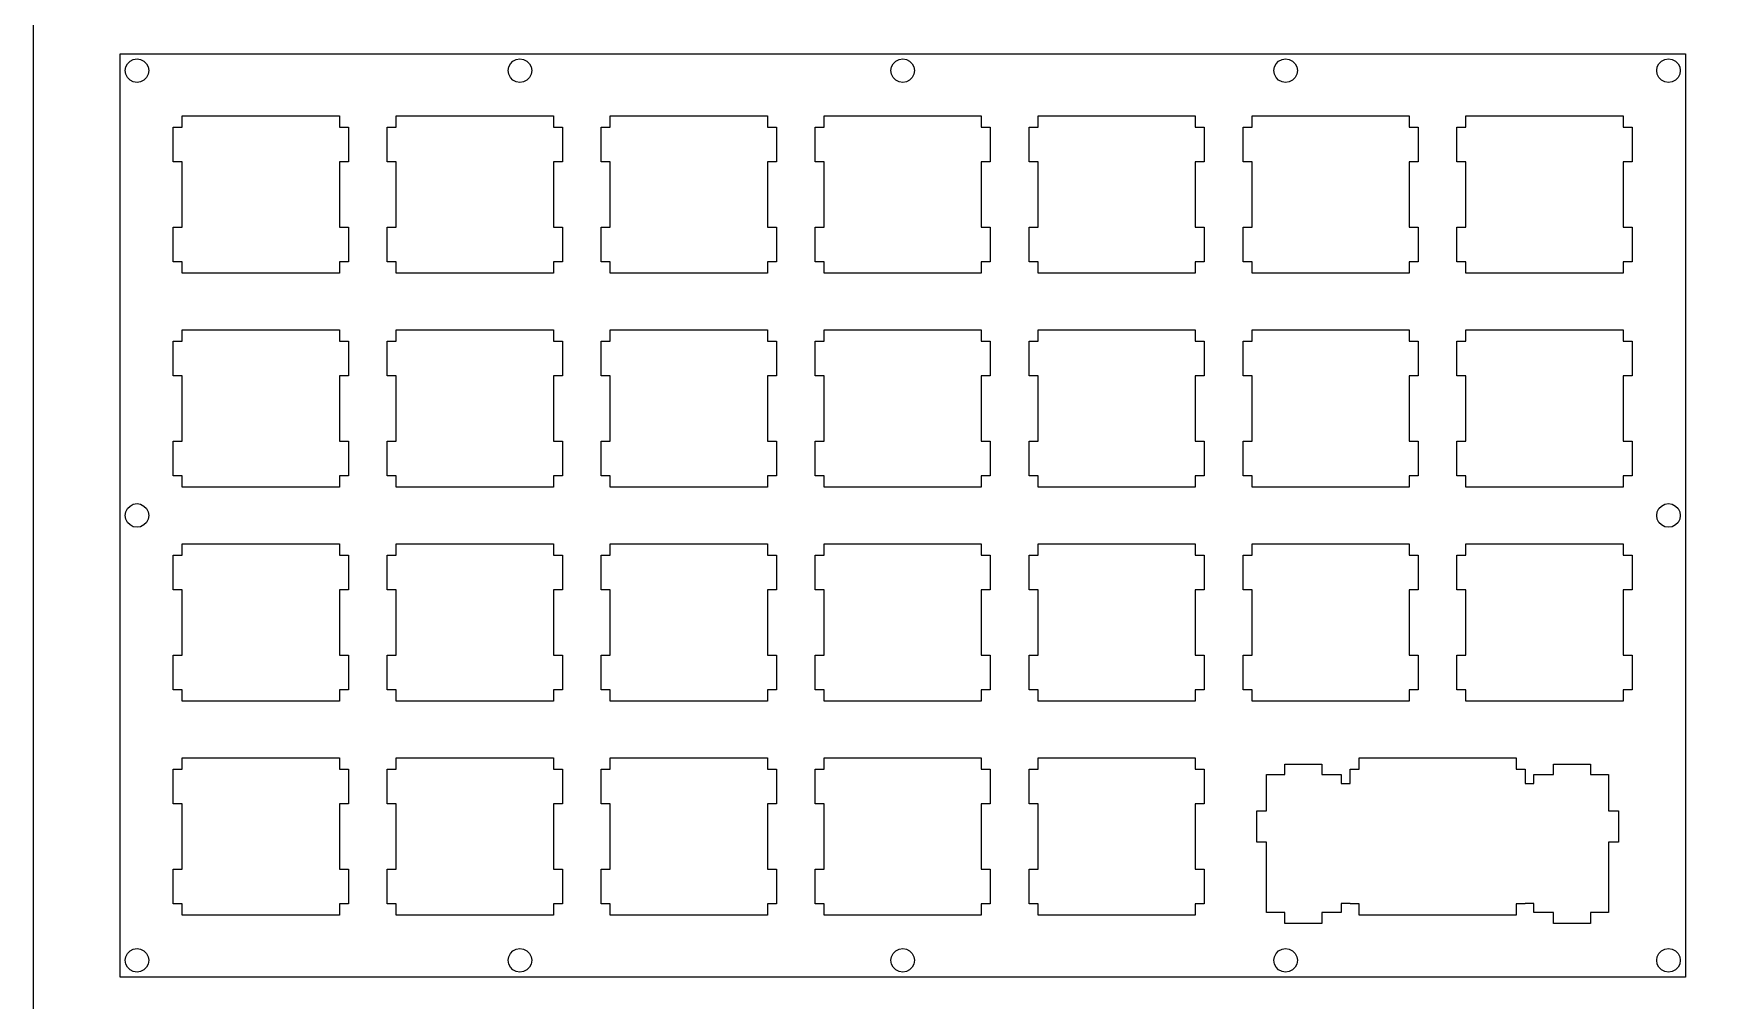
# Model space of a CAD drawing. Header units: inches. Extents: x 976 to 1475, y 93 to 492.
# Drawn here: x 976.4 to 1125.5, y 259.1 to 345.2 of the extents above; entities that cross this region are included whole.
import ezdxf

# ---------------------------------------------------------------- set-up
doc = ezdxf.new("R2010")
doc.units = ezdxf.units.IN
doc.header["$MEASUREMENT"] = 0

msp = doc.modelspace()

# ---------------------------------------------------------------- linework, layer by layer
at = {"color": 0}
for p, q in [((984.11, 343.36), (1123.46, 343.36)), ((984.11, 261.16), (984.11, 343.36)), ((1123.46, 343.36), (1123.46, 261.16)), ((984.56, 341.86), (984.61, 342.18)), ((984.61, 341.53), (984.56, 341.86)), ((984.61, 342.18), (984.76, 342.47)), ((984.76, 341.24), (984.61, 341.53)), ((984.76, 342.47), (984.99, 342.71)), ((984.99, 342.71), (985.28, 342.85)), ((985.28, 342.85), (985.61, 342.91)), ((985.61, 342.91), (985.93, 342.85)), ((985.93, 342.85), (986.23, 342.71)), ((986.23, 342.71), (986.46, 342.47)), ((986.46, 342.47), (986.61, 342.18)), ((986.61, 341.53), (986.46, 341.24)), ((986.61, 342.18), (986.66, 341.86)), ((986.66, 341.86), (986.61, 341.53)), ((1018.65, 341.86), (1018.7, 342.18)), ((1018.7, 341.53), (1018.65, 341.86)), ((1018.7, 342.18), (1018.85, 342.47)), ((1018.85, 341.24), (1018.7, 341.53)), ((1018.85, 342.47), (1019.08, 342.71)), ((1019.08, 342.71), (1019.37, 342.85)), ((1019.37, 342.85), (1019.7, 342.91)), ((1019.7, 342.91), (1020.02, 342.85)), ((1020.02, 342.85), (1020.31, 342.71)), ((1020.31, 342.71), (1020.55, 342.47)), ((1020.55, 342.47), (1020.69, 342.18)), ((1020.69, 341.53), (1020.55, 341.24)), ((1020.69, 342.18), (1020.75, 341.86)), ((1020.75, 341.86), (1020.69, 341.53)), ((1052.73, 341.86), (1052.79, 342.18)), ((1052.79, 341.53), (1052.73, 341.86)), ((1052.79, 342.18), (1052.94, 342.47)), ((1052.94, 341.24), (1052.79, 341.53)), ((1052.94, 342.47), (1053.17, 342.71)), ((1053.17, 342.71), (1053.46, 342.85)), ((1053.46, 342.85), (1053.78, 342.91)), ((1053.78, 342.91), (1054.11, 342.85)), ((1054.11, 342.85), (1054.4, 342.71)), ((1054.4, 342.71), (1054.63, 342.47)), ((1054.63, 342.47), (1054.78, 342.18)), ((1054.78, 341.53), (1054.63, 341.24)), ((1054.78, 342.18), (1054.83, 341.86)), ((1054.83, 341.86), (1054.78, 341.53)), ((1086.82, 341.86), (1086.87, 342.18)), ((1086.87, 341.53), (1086.82, 341.86)), ((1086.87, 342.18), (1087.02, 342.47)), ((1087.02, 341.24), (1086.87, 341.53)), ((1087.02, 342.47), (1087.25, 342.71)), ((1087.25, 342.71), (1087.55, 342.85)), ((1087.55, 342.85), (1087.87, 342.91)), ((1087.87, 342.91), (1088.2, 342.85)), ((1088.2, 342.85), (1088.49, 342.71)), ((1088.49, 342.71), (1088.72, 342.47)), ((1088.72, 342.47), (1088.87, 342.18)), ((1088.87, 341.53), (1088.72, 341.24)), ((1088.87, 342.18), (1088.92, 341.86)), ((1088.92, 341.86), (1088.87, 341.53)), ((1120.91, 341.86), (1120.96, 342.18)), ((1120.96, 341.53), (1120.91, 341.86)), ((1120.96, 342.18), (1121.11, 342.47)), ((1121.11, 341.24), (1120.96, 341.53)), ((1121.11, 342.47), (1121.34, 342.71)), ((1121.34, 342.71), (1121.63, 342.85)), ((1121.63, 342.85), (1121.96, 342.91)), ((1121.96, 342.91), (1122.28, 342.85)), ((1122.28, 342.85), (1122.58, 342.71)), ((1122.58, 342.71), (1122.81, 342.47)), ((1122.81, 342.47), (1122.96, 342.18)), ((1122.96, 341.53), (1122.81, 341.24)), ((1122.96, 342.18), (1123.01, 341.86)), ((1123.01, 341.86), (1122.96, 341.53)), ((984.99, 341.01), (984.76, 341.24)), ((985.28, 340.86), (984.99, 341.01)), ((985.61, 340.81), (985.28, 340.86)), ((985.93, 340.86), (985.61, 340.81)), ((986.23, 341.01), (985.93, 340.86)), ((986.46, 341.24), (986.23, 341.01)), ((1019.08, 341.01), (1018.85, 341.24)), ((1019.37, 340.86), (1019.08, 341.01)), ((1019.7, 340.81), (1019.37, 340.86)), ((1020.02, 340.86), (1019.7, 340.81)), ((1020.31, 341.01), (1020.02, 340.86)), ((1020.55, 341.24), (1020.31, 341.01)), ((1053.17, 341.01), (1052.94, 341.24)), ((1053.46, 340.86), (1053.17, 341.01)), ((1053.78, 340.81), (1053.46, 340.86)), ((1054.11, 340.86), (1053.78, 340.81)), ((1054.4, 341.01), (1054.11, 340.86)), ((1054.63, 341.24), (1054.4, 341.01)), ((1087.25, 341.01), (1087.02, 341.24)), ((1087.55, 340.86), (1087.25, 341.01)), ((1087.87, 340.81), (1087.55, 340.86)), ((1088.2, 340.86), (1087.87, 340.81)), ((1088.49, 341.01), (1088.2, 340.86)), ((1088.72, 341.24), (1088.49, 341.01)), ((1121.34, 341.01), (1121.11, 341.24)), ((1121.63, 340.86), (1121.34, 341.01)), ((1121.96, 340.81), (1121.63, 340.86)), ((1122.28, 340.86), (1121.96, 340.81)), ((1122.58, 341.01), (1122.28, 340.86)), ((1122.81, 341.24), (1122.58, 341.01)), ((989.63, 336.83), (989.63, 337.83)), ((989.63, 337.83), (1003.63, 337.83)), ((1003.63, 337.83), (1003.63, 336.83)), ((1008.68, 336.83), (1008.68, 337.83)), ((1008.68, 337.83), (1022.68, 337.83)), ((1022.68, 337.83), (1022.68, 336.83)), ((1027.73, 336.83), (1027.73, 337.83)), ((1027.73, 337.83), (1041.73, 337.83)), ((1041.73, 337.83), (1041.73, 336.83)), ((1046.78, 336.83), (1046.78, 337.83)), ((1046.78, 337.83), (1060.78, 337.83)), ((1060.78, 337.83), (1060.78, 336.83)), ((1065.83, 336.83), (1065.83, 337.83)), ((1065.83, 337.83), (1079.83, 337.83)), ((1079.83, 337.83), (1079.83, 336.83)), ((1084.88, 336.83), (1084.88, 337.83)), ((1084.88, 337.83), (1098.88, 337.83)), ((1098.88, 337.83), (1098.88, 336.83)), ((1103.93, 336.83), (1103.93, 337.83)), ((1103.93, 337.83), (1117.93, 337.83)), ((1117.93, 337.83), (1117.93, 336.83)), ((988.83, 333.73), (988.83, 336.83)), ((988.83, 336.83), (989.63, 336.83)), ((1003.63, 336.83), (1004.43, 336.83)), ((1004.43, 336.83), (1004.43, 333.73)), ((1007.88, 333.73), (1007.88, 336.83)), ((1007.88, 336.83), (1008.68, 336.83)), ((1022.68, 336.83), (1023.48, 336.83)), ((1023.48, 336.83), (1023.48, 333.73)), ((1026.93, 333.73), (1026.93, 336.83)), ((1026.93, 336.83), (1027.73, 336.83)), ((1041.73, 336.83), (1042.53, 336.83)), ((1042.53, 336.83), (1042.53, 333.73)), ((1045.98, 333.73), (1045.98, 336.83)), ((1045.98, 336.83), (1046.78, 336.83)), ((1060.78, 336.83), (1061.58, 336.83)), ((1061.58, 336.83), (1061.58, 333.73)), ((1065.03, 333.73), (1065.03, 336.83)), ((1065.03, 336.83), (1065.83, 336.83)), ((1079.83, 336.83), (1080.63, 336.83)), ((1080.63, 336.83), (1080.63, 333.73)), ((1084.08, 333.73), (1084.08, 336.83)), ((1084.08, 336.83), (1084.88, 336.83)), ((1098.88, 336.83), (1099.68, 336.83)), ((1099.68, 336.83), (1099.68, 333.73)), ((1103.13, 333.73), (1103.13, 336.83)), ((1103.13, 336.83), (1103.93, 336.83)), ((1117.93, 336.83), (1118.73, 336.83)), ((1118.73, 336.83), (1118.73, 333.73)), ((989.63, 333.73), (988.83, 333.73)), ((989.63, 327.93), (989.63, 333.73)), ((1004.43, 333.73), (1003.63, 333.73)), ((1003.63, 333.73), (1003.63, 327.93)), ((1008.68, 333.73), (1007.88, 333.73)), ((1008.68, 327.93), (1008.68, 333.73)), ((1023.48, 333.73), (1022.68, 333.73)), ((1022.68, 333.73), (1022.68, 327.93)), ((1027.73, 333.73), (1026.93, 333.73)), ((1027.73, 327.93), (1027.73, 333.73)), ((1042.53, 333.73), (1041.73, 333.73)), ((1041.73, 333.73), (1041.73, 327.93)), ((1046.78, 333.73), (1045.98, 333.73)), ((1046.78, 327.93), (1046.78, 333.73)), ((1061.58, 333.73), (1060.78, 333.73)), ((1060.78, 333.73), (1060.78, 327.93)), ((1065.83, 333.73), (1065.03, 333.73)), ((1065.83, 327.93), (1065.83, 333.73)), ((1080.63, 333.73), (1079.83, 333.73)), ((1079.83, 333.73), (1079.83, 327.93)), ((1084.88, 333.73), (1084.08, 333.73)), ((1084.88, 327.93), (1084.88, 333.73)), ((1099.68, 333.73), (1098.88, 333.73)), ((1098.88, 333.73), (1098.88, 327.93)), ((1103.93, 333.73), (1103.13, 333.73)), ((1103.93, 327.93), (1103.93, 333.73)), ((1118.73, 333.73), (1117.93, 333.73)), ((1117.93, 333.73), (1117.93, 327.93)), ((988.83, 324.83), (988.83, 327.93)), ((988.83, 327.93), (989.63, 327.93)), ((1003.63, 327.93), (1004.43, 327.93)), ((1004.43, 327.93), (1004.43, 324.83)), ((1007.88, 324.83), (1007.88, 327.93)), ((1007.88, 327.93), (1008.68, 327.93)), ((1022.68, 327.93), (1023.48, 327.93)), ((1023.48, 327.93), (1023.48, 324.83)), ((1026.93, 324.83), (1026.93, 327.93)), ((1026.93, 327.93), (1027.73, 327.93)), ((1041.73, 327.93), (1042.53, 327.93)), ((1042.53, 327.93), (1042.53, 324.83)), ((1045.98, 324.83), (1045.98, 327.93)), ((1045.98, 327.93), (1046.78, 327.93)), ((1060.78, 327.93), (1061.58, 327.93)), ((1061.58, 327.93), (1061.58, 324.83)), ((1065.03, 324.83), (1065.03, 327.93)), ((1065.03, 327.93), (1065.83, 327.93)), ((1079.83, 327.93), (1080.63, 327.93)), ((1080.63, 327.93), (1080.63, 324.83)), ((1084.08, 324.83), (1084.08, 327.93)), ((1084.08, 327.93), (1084.88, 327.93)), ((1098.88, 327.93), (1099.68, 327.93)), ((1099.68, 327.93), (1099.68, 324.83)), ((1103.13, 324.83), (1103.13, 327.93)), ((1103.13, 327.93), (1103.93, 327.93)), ((1117.93, 327.93), (1118.73, 327.93)), ((1118.73, 327.93), (1118.73, 324.83)), ((989.63, 324.83), (988.83, 324.83)), ((989.63, 323.83), (989.63, 324.83)), ((1003.63, 323.83), (989.63, 323.83)), ((1003.63, 324.83), (1003.63, 323.83)), ((1004.43, 324.83), (1003.63, 324.83)), ((1008.68, 324.83), (1007.88, 324.83)), ((1008.68, 323.83), (1008.68, 324.83)), ((1022.68, 323.83), (1008.68, 323.83)), ((1022.68, 324.83), (1022.68, 323.83)), ((1023.48, 324.83), (1022.68, 324.83)), ((1027.73, 324.83), (1026.93, 324.83)), ((1027.73, 323.83), (1027.73, 324.83)), ((1041.73, 323.83), (1027.73, 323.83)), ((1041.73, 324.83), (1041.73, 323.83)), ((1042.53, 324.83), (1041.73, 324.83)), ((1046.78, 324.83), (1045.98, 324.83)), ((1046.78, 323.83), (1046.78, 324.83)), ((1060.78, 323.83), (1046.78, 323.83)), ((1060.78, 324.83), (1060.78, 323.83)), ((1061.58, 324.83), (1060.78, 324.83)), ((1065.83, 324.83), (1065.03, 324.83)), ((1065.83, 323.83), (1065.83, 324.83)), ((1079.83, 323.83), (1065.83, 323.83)), ((1079.83, 324.83), (1079.83, 323.83)), ((1080.63, 324.83), (1079.83, 324.83)), ((1084.88, 324.83), (1084.08, 324.83)), ((1084.88, 323.83), (1084.88, 324.83)), ((1098.88, 323.83), (1084.88, 323.83)), ((1098.88, 324.83), (1098.88, 323.83)), ((1099.68, 324.83), (1098.88, 324.83)), ((1103.93, 324.83), (1103.13, 324.83)), ((1103.93, 323.83), (1103.93, 324.83)), ((1117.93, 323.83), (1103.93, 323.83)), ((1117.93, 324.83), (1117.93, 323.83)), ((1118.73, 324.83), (1117.93, 324.83)), ((988.83, 314.68), (988.83, 317.78)), ((988.83, 317.78), (989.63, 317.78)), ((989.63, 317.78), (989.63, 318.78)), ((989.63, 318.78), (1003.63, 318.78)), ((1003.63, 318.78), (1003.63, 317.78)), ((1003.63, 317.78), (1004.43, 317.78)), ((1004.43, 317.78), (1004.43, 314.68)), ((1007.88, 314.68), (1007.88, 317.78)), ((1007.88, 317.78), (1008.68, 317.78)), ((1008.68, 317.78), (1008.68, 318.78)), ((1008.68, 318.78), (1022.68, 318.78)), ((1022.68, 318.78), (1022.68, 317.78)), ((1022.68, 317.78), (1023.48, 317.78)), ((1023.48, 317.78), (1023.48, 314.68)), ((1026.93, 314.68), (1026.93, 317.78)), ((1026.93, 317.78), (1027.73, 317.78)), ((1027.73, 317.78), (1027.73, 318.78)), ((1027.73, 318.78), (1041.73, 318.78)), ((1041.73, 318.78), (1041.73, 317.78)), ((1041.73, 317.78), (1042.53, 317.78)), ((1042.53, 317.78), (1042.53, 314.68)), ((1045.98, 314.68), (1045.98, 317.78)), ((1045.98, 317.78), (1046.78, 317.78)), ((1046.78, 317.78), (1046.78, 318.78)), ((1046.78, 318.78), (1060.78, 318.78)), ((1060.78, 318.78), (1060.78, 317.78)), ((1060.78, 317.78), (1061.58, 317.78)), ((1061.58, 317.78), (1061.58, 314.68)), ((1065.03, 314.68), (1065.03, 317.78)), ((1065.03, 317.78), (1065.83, 317.78)), ((1065.83, 317.78), (1065.83, 318.78)), ((1065.83, 318.78), (1079.83, 318.78)), ((1079.83, 318.78), (1079.83, 317.78)), ((1079.83, 317.78), (1080.63, 317.78)), ((1080.63, 317.78), (1080.63, 314.68)), ((1084.08, 314.68), (1084.08, 317.78)), ((1084.08, 317.78), (1084.88, 317.78)), ((1084.88, 317.78), (1084.88, 318.78)), ((1084.88, 318.78), (1098.88, 318.78)), ((1098.88, 318.78), (1098.88, 317.78)), ((1098.88, 317.78), (1099.68, 317.78)), ((1099.68, 317.78), (1099.68, 314.68)), ((1103.13, 314.68), (1103.13, 317.78)), ((1103.13, 317.78), (1103.93, 317.78)), ((1103.93, 317.78), (1103.93, 318.78)), ((1103.93, 318.78), (1117.93, 318.78)), ((1117.93, 318.78), (1117.93, 317.78)), ((1117.93, 317.78), (1118.73, 317.78)), ((1118.73, 317.78), (1118.73, 314.68)), ((989.63, 314.68), (988.83, 314.68)), ((989.63, 308.88), (989.63, 314.68)), ((1004.43, 314.68), (1003.63, 314.68)), ((1003.63, 314.68), (1003.63, 308.88)), ((1008.68, 314.68), (1007.88, 314.68)), ((1008.68, 308.88), (1008.68, 314.68)), ((1023.48, 314.68), (1022.68, 314.68)), ((1022.68, 314.68), (1022.68, 308.88)), ((1027.73, 314.68), (1026.93, 314.68)), ((1027.73, 308.88), (1027.73, 314.68)), ((1042.53, 314.68), (1041.73, 314.68)), ((1041.73, 314.68), (1041.73, 308.88)), ((1046.78, 314.68), (1045.98, 314.68)), ((1046.78, 308.88), (1046.78, 314.68)), ((1061.58, 314.68), (1060.78, 314.68)), ((1060.78, 314.68), (1060.78, 308.88)), ((1065.83, 314.68), (1065.03, 314.68)), ((1065.83, 308.88), (1065.83, 314.68)), ((1080.63, 314.68), (1079.83, 314.68)), ((1079.83, 314.68), (1079.83, 308.88)), ((1084.88, 314.68), (1084.08, 314.68)), ((1084.88, 308.88), (1084.88, 314.68)), ((1099.68, 314.68), (1098.88, 314.68)), ((1098.88, 314.68), (1098.88, 308.88)), ((1103.93, 314.68), (1103.13, 314.68)), ((1103.93, 308.88), (1103.93, 314.68)), ((1118.73, 314.68), (1117.93, 314.68)), ((1117.93, 314.68), (1117.93, 308.88)), ((988.83, 305.78), (988.83, 308.88)), ((988.83, 308.88), (989.63, 308.88)), ((1003.63, 308.88), (1004.43, 308.88)), ((1004.43, 308.88), (1004.43, 305.78)), ((1007.88, 305.78), (1007.88, 308.88)), ((1007.88, 308.88), (1008.68, 308.88)), ((1022.68, 308.88), (1023.48, 308.88)), ((1023.48, 308.88), (1023.48, 305.78)), ((1026.93, 305.78), (1026.93, 308.88)), ((1026.93, 308.88), (1027.73, 308.88)), ((1041.73, 308.88), (1042.53, 308.88)), ((1042.53, 308.88), (1042.53, 305.78)), ((1045.98, 305.78), (1045.98, 308.88)), ((1045.98, 308.88), (1046.78, 308.88)), ((1060.78, 308.88), (1061.58, 308.88)), ((1061.58, 308.88), (1061.58, 305.78)), ((1065.03, 305.78), (1065.03, 308.88)), ((1065.03, 308.88), (1065.83, 308.88)), ((1079.83, 308.88), (1080.63, 308.88)), ((1080.63, 308.88), (1080.63, 305.78)), ((1084.08, 305.78), (1084.08, 308.88)), ((1084.08, 308.88), (1084.88, 308.88)), ((1098.88, 308.88), (1099.68, 308.88)), ((1099.68, 308.88), (1099.68, 305.78)), ((1103.13, 305.78), (1103.13, 308.88)), ((1103.13, 308.88), (1103.93, 308.88)), ((1117.93, 308.88), (1118.73, 308.88)), ((1118.73, 308.88), (1118.73, 305.78)), ((989.63, 305.78), (988.83, 305.78)), ((989.63, 304.78), (989.63, 305.78)), ((1003.63, 305.78), (1003.63, 304.78)), ((1004.43, 305.78), (1003.63, 305.78)), ((1008.68, 305.78), (1007.88, 305.78)), ((1008.68, 304.78), (1008.68, 305.78)), ((1022.68, 305.78), (1022.68, 304.78)), ((1023.48, 305.78), (1022.68, 305.78)), ((1027.73, 305.78), (1026.93, 305.78)), ((1027.73, 304.78), (1027.73, 305.78)), ((1041.73, 305.78), (1041.73, 304.78)), ((1042.53, 305.78), (1041.73, 305.78)), ((1046.78, 305.78), (1045.98, 305.78)), ((1046.78, 304.78), (1046.78, 305.78)), ((1060.78, 305.78), (1060.78, 304.78)), ((1061.58, 305.78), (1060.78, 305.78)), ((1065.83, 305.78), (1065.03, 305.78)), ((1065.83, 304.78), (1065.83, 305.78)), ((1079.83, 305.78), (1079.83, 304.78)), ((1080.63, 305.78), (1079.83, 305.78)), ((1084.88, 305.78), (1084.08, 305.78)), ((1084.88, 304.78), (1084.88, 305.78)), ((1098.88, 305.78), (1098.88, 304.78)), ((1099.68, 305.78), (1098.88, 305.78)), ((1103.93, 305.78), (1103.13, 305.78)), ((1103.93, 304.78), (1103.93, 305.78)), ((1117.93, 305.78), (1117.93, 304.78)), ((1118.73, 305.78), (1117.93, 305.78)), ((1003.63, 304.78), (989.63, 304.78)), ((1022.68, 304.78), (1008.68, 304.78)), ((1041.73, 304.78), (1027.73, 304.78)), ((1060.78, 304.78), (1046.78, 304.78)), ((1079.83, 304.78), (1065.83, 304.78)), ((1098.88, 304.78), (1084.88, 304.78)), ((1117.93, 304.78), (1103.93, 304.78)), ((984.61, 302.58), (984.76, 302.87)), ((984.76, 302.87), (984.99, 303.1)), ((984.99, 303.1), (985.28, 303.26)), ((985.28, 303.26), (985.61, 303.31)), ((985.61, 303.31), (985.93, 303.26)), ((985.93, 303.26), (986.23, 303.1)), ((986.23, 303.1), (986.46, 302.87)), ((986.46, 302.87), (986.61, 302.58)), ((1120.96, 302.58), (1121.11, 302.87)), ((1121.11, 302.87), (1121.34, 303.1)), ((1121.34, 303.1), (1121.63, 303.26)), ((1121.63, 303.26), (1121.96, 303.31)), ((1121.96, 303.31), (1122.28, 303.26)), ((1122.28, 303.26), (1122.58, 303.1)), ((1122.58, 303.1), (1122.81, 302.87)), ((1122.81, 302.87), (1122.96, 302.58)), ((984.56, 302.26), (984.61, 302.58)), ((984.61, 301.93), (984.56, 302.26)), ((984.76, 301.64), (984.61, 301.93)), ((984.99, 301.41), (984.76, 301.64)), ((985.28, 301.26), (984.99, 301.41)), ((985.61, 301.21), (985.28, 301.26)), ((985.93, 301.26), (985.61, 301.21)), ((986.23, 301.41), (985.93, 301.26)), ((986.46, 301.64), (986.23, 301.41)), ((986.61, 301.93), (986.46, 301.64)), ((986.61, 302.58), (986.66, 302.26)), ((986.66, 302.26), (986.61, 301.93)), ((1120.91, 302.26), (1120.96, 302.58)), ((1120.96, 301.93), (1120.91, 302.26)), ((1121.11, 301.64), (1120.96, 301.93)), ((1121.34, 301.41), (1121.11, 301.64)), ((1121.63, 301.26), (1121.34, 301.41)), ((1121.96, 301.21), (1121.63, 301.26)), ((1122.28, 301.26), (1121.96, 301.21)), ((1122.58, 301.41), (1122.28, 301.26)), ((1122.81, 301.64), (1122.58, 301.41)), ((1122.96, 301.93), (1122.81, 301.64)), ((1122.96, 302.58), (1123.01, 302.26)), ((1123.01, 302.26), (1122.96, 301.93)), ((988.83, 295.63), (988.83, 298.73)), ((988.83, 298.73), (989.63, 298.73)), ((989.63, 298.73), (989.63, 299.73)), ((989.63, 299.73), (1003.63, 299.73)), ((1003.63, 299.73), (1003.63, 298.73)), ((1003.63, 298.73), (1004.43, 298.73)), ((1004.43, 298.73), (1004.43, 295.63)), ((1007.88, 295.63), (1007.88, 298.73)), ((1007.88, 298.73), (1008.68, 298.73)), ((1008.68, 298.73), (1008.68, 299.73)), ((1008.68, 299.73), (1022.68, 299.73)), ((1022.68, 299.73), (1022.68, 298.73)), ((1022.68, 298.73), (1023.48, 298.73)), ((1023.48, 298.73), (1023.48, 295.63)), ((1026.93, 295.63), (1026.93, 298.73)), ((1026.93, 298.73), (1027.73, 298.73)), ((1027.73, 298.73), (1027.73, 299.73)), ((1027.73, 299.73), (1041.73, 299.73)), ((1041.73, 299.73), (1041.73, 298.73)), ((1041.73, 298.73), (1042.53, 298.73)), ((1042.53, 298.73), (1042.53, 295.63)), ((1045.98, 295.63), (1045.98, 298.73)), ((1045.98, 298.73), (1046.78, 298.73)), ((1046.78, 298.73), (1046.78, 299.73)), ((1046.78, 299.73), (1060.78, 299.73)), ((1060.78, 299.73), (1060.78, 298.73)), ((1060.78, 298.73), (1061.58, 298.73)), ((1061.58, 298.73), (1061.58, 295.63)), ((1065.03, 295.63), (1065.03, 298.73)), ((1065.03, 298.73), (1065.83, 298.73)), ((1065.83, 298.73), (1065.83, 299.73)), ((1065.83, 299.73), (1079.83, 299.73)), ((1079.83, 299.73), (1079.83, 298.73)), ((1079.83, 298.73), (1080.63, 298.73)), ((1080.63, 298.73), (1080.63, 295.63)), ((1084.08, 295.63), (1084.08, 298.73)), ((1084.08, 298.73), (1084.88, 298.73)), ((1084.88, 298.73), (1084.88, 299.73)), ((1084.88, 299.73), (1098.88, 299.73)), ((1098.88, 299.73), (1098.88, 298.73)), ((1098.88, 298.73), (1099.68, 298.73)), ((1099.68, 298.73), (1099.68, 295.63)), ((1103.13, 295.63), (1103.13, 298.73)), ((1103.13, 298.73), (1103.93, 298.73)), ((1103.93, 298.73), (1103.93, 299.73)), ((1103.93, 299.73), (1117.93, 299.73)), ((1117.93, 299.73), (1117.93, 298.73)), ((1117.93, 298.73), (1118.73, 298.73)), ((1118.73, 298.73), (1118.73, 295.63)), ((989.63, 295.63), (988.83, 295.63)), ((989.63, 289.83), (989.63, 295.63)), ((1004.43, 295.63), (1003.63, 295.63)), ((1003.63, 295.63), (1003.63, 289.83)), ((1008.68, 295.63), (1007.88, 295.63)), ((1008.68, 289.83), (1008.68, 295.63)), ((1023.48, 295.63), (1022.68, 295.63)), ((1022.68, 295.63), (1022.68, 289.83)), ((1027.73, 295.63), (1026.93, 295.63)), ((1027.73, 289.83), (1027.73, 295.63)), ((1042.53, 295.63), (1041.73, 295.63)), ((1041.73, 295.63), (1041.73, 289.83)), ((1046.78, 295.63), (1045.98, 295.63)), ((1046.78, 289.83), (1046.78, 295.63)), ((1061.58, 295.63), (1060.78, 295.63)), ((1060.78, 295.63), (1060.78, 289.83)), ((1065.83, 295.63), (1065.03, 295.63)), ((1065.83, 289.83), (1065.83, 295.63)), ((1080.63, 295.63), (1079.83, 295.63)), ((1079.83, 295.63), (1079.83, 289.83)), ((1084.88, 295.63), (1084.08, 295.63)), ((1084.88, 289.83), (1084.88, 295.63)), ((1099.68, 295.63), (1098.88, 295.63)), ((1098.88, 295.63), (1098.88, 289.83)), ((1103.93, 295.63), (1103.13, 295.63)), ((1103.93, 289.83), (1103.93, 295.63)), ((1118.73, 295.63), (1117.93, 295.63)), ((1117.93, 295.63), (1117.93, 289.83)), ((988.83, 286.73), (988.83, 289.83)), ((988.83, 289.83), (989.63, 289.83)), ((1003.63, 289.83), (1004.43, 289.83)), ((1004.43, 289.83), (1004.43, 286.73)), ((1007.88, 286.73), (1007.88, 289.83)), ((1007.88, 289.83), (1008.68, 289.83)), ((1022.68, 289.83), (1023.48, 289.83)), ((1023.48, 289.83), (1023.48, 286.73)), ((1026.93, 286.73), (1026.93, 289.83)), ((1026.93, 289.83), (1027.73, 289.83)), ((1041.73, 289.83), (1042.53, 289.83)), ((1042.53, 289.83), (1042.53, 286.73)), ((1045.98, 286.73), (1045.98, 289.83)), ((1045.98, 289.83), (1046.78, 289.83)), ((1060.78, 289.83), (1061.58, 289.83)), ((1061.58, 289.83), (1061.58, 286.73)), ((1065.03, 286.73), (1065.03, 289.83)), ((1065.03, 289.83), (1065.83, 289.83)), ((1079.83, 289.83), (1080.63, 289.83)), ((1080.63, 289.83), (1080.63, 286.73)), ((1084.08, 286.73), (1084.08, 289.83)), ((1084.08, 289.83), (1084.88, 289.83)), ((1098.88, 289.83), (1099.68, 289.83)), ((1099.68, 289.83), (1099.68, 286.73)), ((1103.13, 286.73), (1103.13, 289.83)), ((1103.13, 289.83), (1103.93, 289.83)), ((1117.93, 289.83), (1118.73, 289.83)), ((1118.73, 289.83), (1118.73, 286.73)), ((989.63, 286.73), (988.83, 286.73)), ((989.63, 285.73), (989.63, 286.73)), ((1003.63, 286.73), (1003.63, 285.73)), ((1004.43, 286.73), (1003.63, 286.73)), ((1008.68, 286.73), (1007.88, 286.73)), ((1008.68, 285.73), (1008.68, 286.73)), ((1022.68, 286.73), (1022.68, 285.73)), ((1023.48, 286.73), (1022.68, 286.73)), ((1027.73, 286.73), (1026.93, 286.73)), ((1027.73, 285.73), (1027.73, 286.73)), ((1041.73, 286.73), (1041.73, 285.73)), ((1042.53, 286.73), (1041.73, 286.73)), ((1046.78, 286.73), (1045.98, 286.73)), ((1046.78, 285.73), (1046.78, 286.73)), ((1060.78, 286.73), (1060.78, 285.73)), ((1061.58, 286.73), (1060.78, 286.73)), ((1065.83, 286.73), (1065.03, 286.73)), ((1065.83, 285.73), (1065.83, 286.73)), ((1079.83, 286.73), (1079.83, 285.73)), ((1080.63, 286.73), (1079.83, 286.73)), ((1084.88, 286.73), (1084.08, 286.73)), ((1084.88, 285.73), (1084.88, 286.73)), ((1098.88, 286.73), (1098.88, 285.73)), ((1099.68, 286.73), (1098.88, 286.73)), ((1103.93, 286.73), (1103.13, 286.73)), ((1103.93, 285.73), (1103.93, 286.73)), ((1117.93, 286.73), (1117.93, 285.73)), ((1118.73, 286.73), (1117.93, 286.73)), ((1003.63, 285.73), (989.63, 285.73)), ((1022.68, 285.73), (1008.68, 285.73)), ((1041.73, 285.73), (1027.73, 285.73)), ((1060.78, 285.73), (1046.78, 285.73)), ((1079.83, 285.73), (1065.83, 285.73)), ((1098.88, 285.73), (1084.88, 285.73)), ((1117.93, 285.73), (1103.93, 285.73)), ((989.63, 279.68), (989.63, 280.68)), ((989.63, 280.68), (1003.63, 280.68)), ((1003.63, 280.68), (1003.63, 279.68)), ((1008.68, 279.68), (1008.68, 280.68)), ((1008.68, 280.68), (1022.68, 280.68)), ((1022.68, 280.68), (1022.68, 279.68)), ((1027.73, 279.68), (1027.73, 280.68)), ((1027.73, 280.68), (1041.73, 280.68)), ((1041.73, 280.68), (1041.73, 279.68)), ((1046.78, 279.68), (1046.78, 280.68)), ((1046.78, 280.68), (1060.78, 280.68)), ((1060.78, 280.68), (1060.78, 279.68)), ((1065.83, 279.68), (1065.83, 280.68)), ((1065.83, 280.68), (1079.83, 280.68)), ((1079.83, 280.68), (1079.83, 279.68)), ((1094.41, 279.68), (1094.41, 280.68)), ((1094.41, 280.68), (1108.41, 280.68)), ((1108.41, 280.68), (1108.41, 279.68)), ((988.83, 276.58), (988.83, 279.68)), ((988.83, 279.68), (989.63, 279.68)), ((1003.63, 279.68), (1004.43, 279.68)), ((1004.43, 279.68), (1004.43, 276.58)), ((1007.88, 276.58), (1007.88, 279.68)), ((1007.88, 279.68), (1008.68, 279.68)), ((1022.68, 279.68), (1023.48, 279.68)), ((1023.48, 279.68), (1023.48, 276.58)), ((1026.93, 276.58), (1026.93, 279.68)), ((1026.93, 279.68), (1027.73, 279.68)), ((1041.73, 279.68), (1042.53, 279.68)), ((1042.53, 279.68), (1042.53, 276.58)), ((1045.98, 276.58), (1045.98, 279.68)), ((1045.98, 279.68), (1046.78, 279.68)), ((1060.78, 279.68), (1061.58, 279.68)), ((1061.58, 279.68), (1061.58, 276.58)), ((1065.03, 276.58), (1065.03, 279.68)), ((1065.03, 279.68), (1065.83, 279.68)), ((1079.83, 279.68), (1080.63, 279.68)), ((1080.63, 279.68), (1080.63, 276.58)), ((1086.18, 275.98), (1086.18, 279.21)), ((1086.18, 279.21), (1087.81, 279.21)), ((1087.81, 279.21), (1087.81, 280.13)), ((1087.81, 280.13), (1091.11, 280.13)), ((1091.11, 280.13), (1091.11, 279.21)), ((1091.11, 279.21), (1092.83, 279.21)), ((1092.83, 279.21), (1092.83, 278.41)), ((1093.61, 278.41), (1093.61, 279.68)), ((1093.61, 279.68), (1094.41, 279.68)), ((1108.41, 279.68), (1109.21, 279.68)), ((1109.21, 279.68), (1109.21, 278.41)), ((1109.98, 278.41), (1109.98, 279.21)), ((1109.98, 279.21), (1111.71, 279.21)), ((1111.71, 279.21), (1111.71, 280.13)), ((1111.71, 280.13), (1115.01, 280.13)), ((1115.01, 280.13), (1115.01, 279.21)), ((1115.01, 279.21), (1116.63, 279.21)), ((1116.63, 279.21), (1116.63, 275.98)), ((1092.83, 278.41), (1093.61, 278.41)), ((1109.21, 278.41), (1109.98, 278.41)), ((989.63, 276.58), (988.83, 276.58)), ((989.63, 270.78), (989.63, 276.58)), ((1004.43, 276.58), (1003.63, 276.58)), ((1003.63, 276.58), (1003.63, 270.78)), ((1008.68, 276.58), (1007.88, 276.58)), ((1008.68, 270.78), (1008.68, 276.58)), ((1023.48, 276.58), (1022.68, 276.58)), ((1022.68, 276.58), (1022.68, 270.78)), ((1027.73, 276.58), (1026.93, 276.58)), ((1027.73, 270.78), (1027.73, 276.58)), ((1042.53, 276.58), (1041.73, 276.58)), ((1041.73, 276.58), (1041.73, 270.78)), ((1046.78, 276.58), (1045.98, 276.58)), ((1046.78, 270.78), (1046.78, 276.58)), ((1061.58, 276.58), (1060.78, 276.58)), ((1060.78, 276.58), (1060.78, 270.78)), ((1065.83, 276.58), (1065.03, 276.58)), ((1065.83, 270.78), (1065.83, 276.58)), ((1080.63, 276.58), (1079.83, 276.58)), ((1079.83, 276.58), (1079.83, 270.78)), ((1085.31, 273.18), (1085.31, 275.98)), ((1085.31, 275.98), (1086.18, 275.98)), ((1116.63, 275.98), (1117.51, 275.98)), ((1117.51, 275.98), (1117.51, 273.18)), ((1086.18, 273.18), (1085.31, 273.18)), ((1086.18, 266.91), (1086.18, 273.18)), ((1116.63, 273.18), (1116.63, 266.91)), ((1117.51, 273.18), (1116.63, 273.18)), ((988.83, 267.68), (988.83, 270.78)), ((988.83, 270.78), (989.63, 270.78)), ((1003.63, 270.78), (1004.43, 270.78)), ((1004.43, 270.78), (1004.43, 267.68)), ((1007.88, 267.68), (1007.88, 270.78)), ((1007.88, 270.78), (1008.68, 270.78)), ((1022.68, 270.78), (1023.48, 270.78)), ((1023.48, 270.78), (1023.48, 267.68)), ((1026.93, 267.68), (1026.93, 270.78)), ((1026.93, 270.78), (1027.73, 270.78)), ((1041.73, 270.78), (1042.53, 270.78)), ((1042.53, 270.78), (1042.53, 267.68)), ((1045.98, 267.68), (1045.98, 270.78)), ((1045.98, 270.78), (1046.78, 270.78)), ((1060.78, 270.78), (1061.58, 270.78)), ((1061.58, 270.78), (1061.58, 267.68)), ((1065.03, 267.68), (1065.03, 270.78)), ((1065.03, 270.78), (1065.83, 270.78)), ((1079.83, 270.78), (1080.63, 270.78)), ((1080.63, 270.78), (1080.63, 267.68)), ((989.63, 267.68), (988.83, 267.68)), ((989.63, 266.68), (989.63, 267.68)), ((1003.63, 267.68), (1003.63, 266.68)), ((1004.43, 267.68), (1003.63, 267.68)), ((1008.68, 267.68), (1007.88, 267.68)), ((1008.68, 266.68), (1008.68, 267.68)), ((1022.68, 267.68), (1022.68, 266.68)), ((1023.48, 267.68), (1022.68, 267.68)), ((1027.73, 267.68), (1026.93, 267.68)), ((1027.73, 266.68), (1027.73, 267.68)), ((1041.73, 267.68), (1041.73, 266.68)), ((1042.53, 267.68), (1041.73, 267.68)), ((1046.78, 267.68), (1045.98, 267.68)), ((1046.78, 266.68), (1046.78, 267.68)), ((1060.78, 267.68), (1060.78, 266.68)), ((1061.58, 267.68), (1060.78, 267.68)), ((1065.83, 267.68), (1065.03, 267.68)), ((1065.83, 266.68), (1065.83, 267.68)), ((1079.83, 267.68), (1079.83, 266.68)), ((1080.63, 267.68), (1079.83, 267.68)), ((1093.61, 267.71), (1092.83, 267.71)), ((1092.83, 267.71), (1092.83, 266.91)), ((1093.61, 267.68), (1093.61, 267.71)), ((1094.41, 267.68), (1093.61, 267.68)), ((1094.41, 266.68), (1094.41, 267.68)), ((1109.21, 267.68), (1108.41, 267.68)), ((1108.41, 267.68), (1108.41, 266.68)), ((1109.98, 267.71), (1109.21, 267.71)), ((1109.21, 267.71), (1109.21, 267.68)), ((1109.98, 266.91), (1109.98, 267.71)), ((1003.63, 266.68), (989.63, 266.68)), ((1022.68, 266.68), (1008.68, 266.68)), ((1041.73, 266.68), (1027.73, 266.68)), ((1060.78, 266.68), (1046.78, 266.68)), ((1079.83, 266.68), (1065.83, 266.68)), ((1087.81, 266.91), (1086.18, 266.91)), ((1087.81, 265.93), (1087.81, 266.91)), ((1091.11, 265.93), (1087.81, 265.93)), ((1092.83, 266.91), (1091.11, 266.91)), ((1091.11, 266.91), (1091.11, 265.93)), ((1108.41, 266.68), (1094.41, 266.68)), ((1111.71, 266.91), (1109.98, 266.91)), ((1111.71, 265.93), (1111.71, 266.91)), ((1115.01, 265.93), (1111.71, 265.93)), ((1116.63, 266.91), (1115.01, 266.91)), ((1115.01, 266.91), (1115.01, 265.93)), ((984.56, 262.66), (984.61, 262.98)), ((984.61, 262.33), (984.56, 262.66)), ((984.61, 262.98), (984.76, 263.27)), ((984.76, 263.27), (984.99, 263.51)), ((984.99, 263.51), (985.28, 263.65)), ((985.28, 263.65), (985.61, 263.71)), ((985.61, 263.71), (985.93, 263.65)), ((985.93, 263.65), (986.23, 263.51)), ((986.23, 263.51), (986.46, 263.27)), ((986.46, 263.27), (986.61, 262.98)), ((986.61, 262.98), (986.66, 262.66)), ((986.66, 262.66), (986.61, 262.33)), ((1018.65, 262.66), (1018.7, 262.98)), ((1018.7, 262.33), (1018.65, 262.66)), ((1018.7, 262.98), (1018.85, 263.27)), ((1018.85, 263.27), (1019.08, 263.51)), ((1019.08, 263.51), (1019.37, 263.65)), ((1019.37, 263.65), (1019.7, 263.71)), ((1019.7, 263.71), (1020.02, 263.65)), ((1020.02, 263.65), (1020.31, 263.51)), ((1020.31, 263.51), (1020.55, 263.27)), ((1020.55, 263.27), (1020.69, 262.98)), ((1020.69, 262.98), (1020.75, 262.66)), ((1020.75, 262.66), (1020.69, 262.33)), ((1052.73, 262.66), (1052.79, 262.98)), ((1052.79, 262.33), (1052.73, 262.66)), ((1052.79, 262.98), (1052.94, 263.27)), ((1052.94, 263.27), (1053.17, 263.51)), ((1053.17, 263.51), (1053.46, 263.65)), ((1053.46, 263.65), (1053.78, 263.71)), ((1053.78, 263.71), (1054.11, 263.65)), ((1054.11, 263.65), (1054.4, 263.51)), ((1054.4, 263.51), (1054.63, 263.27)), ((1054.63, 263.27), (1054.78, 262.98)), ((1054.78, 262.98), (1054.83, 262.66)), ((1054.83, 262.66), (1054.78, 262.33)), ((1086.82, 262.66), (1086.87, 262.98)), ((1086.87, 262.33), (1086.82, 262.66)), ((1086.87, 262.98), (1087.02, 263.27)), ((1087.02, 263.27), (1087.25, 263.51)), ((1087.25, 263.51), (1087.55, 263.65)), ((1087.55, 263.65), (1087.87, 263.71)), ((1087.87, 263.71), (1088.2, 263.65)), ((1088.2, 263.65), (1088.49, 263.51)), ((1088.49, 263.51), (1088.72, 263.27)), ((1088.72, 263.27), (1088.87, 262.98)), ((1088.87, 262.98), (1088.92, 262.66)), ((1088.92, 262.66), (1088.87, 262.33)), ((1120.91, 262.66), (1120.96, 262.98)), ((1120.96, 262.33), (1120.91, 262.66)), ((1120.96, 262.98), (1121.11, 263.27)), ((1121.11, 263.27), (1121.34, 263.51)), ((1121.34, 263.51), (1121.63, 263.65)), ((1121.63, 263.65), (1121.96, 263.71)), ((1121.96, 263.71), (1122.28, 263.65)), ((1122.28, 263.65), (1122.58, 263.51)), ((1122.58, 263.51), (1122.81, 263.27)), ((1122.81, 263.27), (1122.96, 262.98)), ((1122.96, 262.98), (1123.01, 262.66)), ((1123.01, 262.66), (1122.96, 262.33)), ((1123.46, 261.16), (984.11, 261.16)), ((984.76, 262.04), (984.61, 262.33)), ((984.99, 261.81), (984.76, 262.04)), ((985.28, 261.66), (984.99, 261.81)), ((985.61, 261.61), (985.28, 261.66)), ((985.93, 261.66), (985.61, 261.61)), ((986.23, 261.81), (985.93, 261.66)), ((986.46, 262.04), (986.23, 261.81)), ((986.61, 262.33), (986.46, 262.04)), ((1018.85, 262.04), (1018.7, 262.33)), ((1019.08, 261.81), (1018.85, 262.04)), ((1019.37, 261.66), (1019.08, 261.81)), ((1019.7, 261.61), (1019.37, 261.66)), ((1020.02, 261.66), (1019.7, 261.61)), ((1020.31, 261.81), (1020.02, 261.66)), ((1020.55, 262.04), (1020.31, 261.81)), ((1020.69, 262.33), (1020.55, 262.04)), ((1052.94, 262.04), (1052.79, 262.33)), ((1053.17, 261.81), (1052.94, 262.04)), ((1053.46, 261.66), (1053.17, 261.81)), ((1053.78, 261.61), (1053.46, 261.66)), ((1054.11, 261.66), (1053.78, 261.61)), ((1054.4, 261.81), (1054.11, 261.66)), ((1054.63, 262.04), (1054.4, 261.81)), ((1054.78, 262.33), (1054.63, 262.04)), ((1087.02, 262.04), (1086.87, 262.33)), ((1087.25, 261.81), (1087.02, 262.04)), ((1087.55, 261.66), (1087.25, 261.81)), ((1087.87, 261.61), (1087.55, 261.66)), ((1088.2, 261.66), (1087.87, 261.61)), ((1088.49, 261.81), (1088.2, 261.66)), ((1088.72, 262.04), (1088.49, 261.81)), ((1088.87, 262.33), (1088.72, 262.04)), ((1121.11, 262.04), (1120.96, 262.33)), ((1121.34, 261.81), (1121.11, 262.04)), ((1121.63, 261.66), (1121.34, 261.81)), ((1121.96, 261.61), (1121.63, 261.66)), ((1122.28, 261.66), (1121.96, 261.61)), ((1122.58, 261.81), (1122.28, 261.66)), ((1122.81, 262.04), (1122.58, 261.81)), ((1122.96, 262.33), (1122.81, 262.04))]:
    msp.add_line(p, q, dxfattribs=at)
msp.add_lwpolyline([(976.39, 492.47), (1474.94, 492.47), (1474.94, 92.95), (976.39, 92.95)], close=True)

doc.saveas('drawing.dxf')
